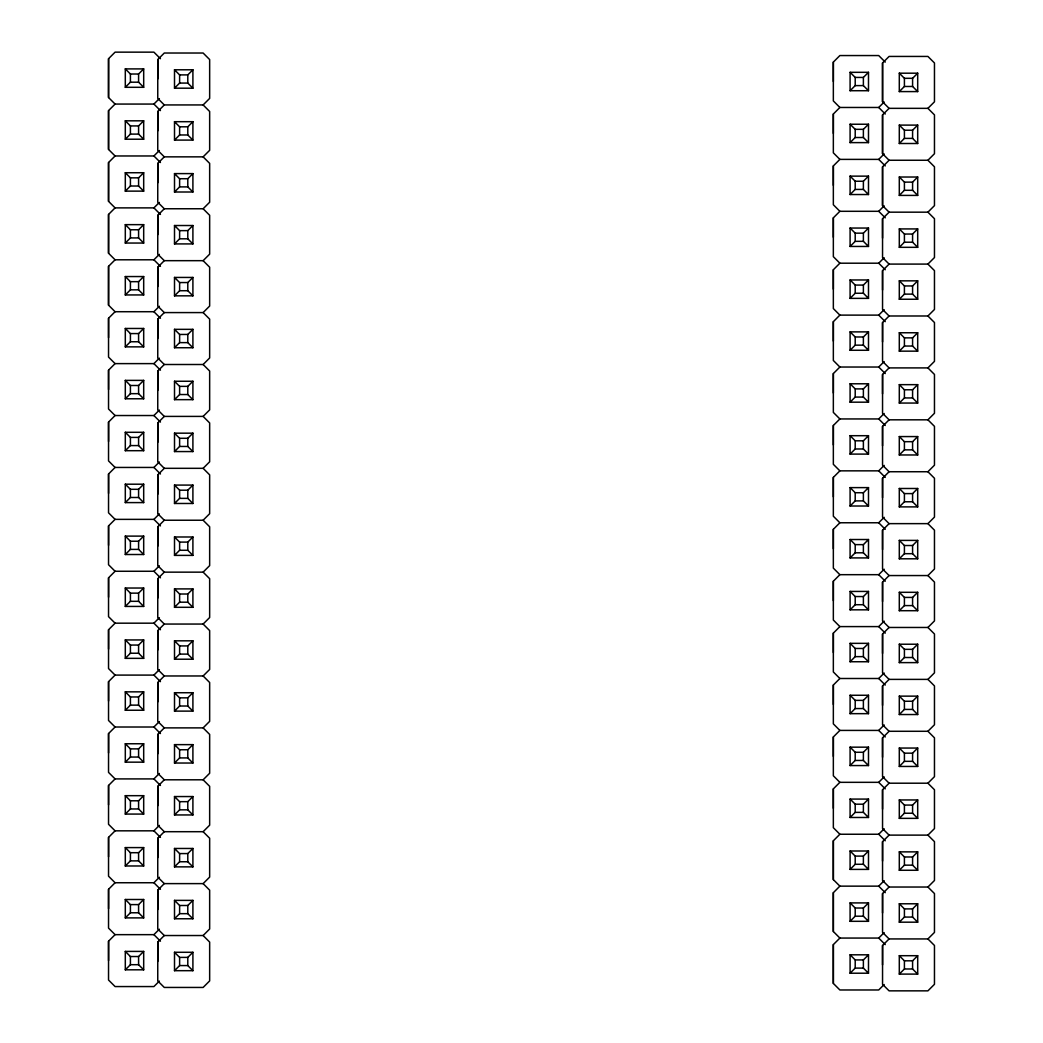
<?xml version="1.0" encoding="UTF-8"?>
<svg xmlns="http://www.w3.org/2000/svg" width="1043" height="1043" viewBox="0 0 1043 1043"><rect width="100%" height="100%" fill="white"/><g stroke="black" fill="none" stroke-linecap="round" stroke-linejoin="round"><path stroke-width="1.5" d="M159.357 306.264L153.908 311.714L115.082 311.714L108.537 305.169L108.55 266.343L115.082 259.798L153.908 259.798L159.357 254.349M115.082 259.798L108.537 253.253L108.55 214.428L115.082 207.883L153.908 207.883L159.357 202.433M115.082 207.883L108.537 201.351L108.55 162.512L115.082 155.968L153.908 155.968L159.357 150.518M115.082 155.968L108.537 149.436L108.55 110.597L115.082 104.065L153.908 104.065L159.357 98.616M115.082 104.065L108.537 97.52L108.55 58.695L115.082 52.15L153.908 52.15L160.453 58.695M159.357 929.209L153.908 934.658L115.082 934.658L108.55 941.19L108.537 980.029L115.082 986.561L153.908 986.561L159.357 981.111M159.357 877.293L153.908 882.743L115.082 882.743L108.55 889.288L108.537 928.114L115.082 934.658M159.357 825.378L153.908 830.828L115.082 830.828L108.55 837.373L108.537 876.198L115.082 882.743M159.357 773.463L153.908 778.912L115.082 778.912L108.55 785.457L108.537 824.296L115.082 830.828M159.357 721.56L153.908 727.01L115.082 727.01L108.55 733.542L108.537 772.381L115.082 778.912M159.357 669.645L153.908 675.095L115.082 675.095L108.55 681.64L108.537 720.465L115.082 727.01M159.357 617.73L153.908 623.179L115.082 623.179L108.55 629.724L108.537 668.55L115.082 675.095M159.357 565.814L153.908 571.264L115.082 571.264L108.55 577.809L108.537 616.648L115.082 623.179M159.357 513.912L153.908 519.362L115.082 519.362L108.55 525.894L108.537 564.732L115.082 571.264M159.357 461.997L153.908 467.447L115.082 467.447L108.55 473.991L108.537 512.817L115.082 519.362M159.357 410.082L153.908 415.531L115.082 415.531L108.55 422.076L108.537 460.902L115.082 467.447M159.357 358.166L153.908 363.616L115.082 363.616L108.55 370.161L108.537 408.999L115.082 415.531M115.082 311.714L108.55 318.245L108.537 357.084L115.082 363.616M108.537 305.169L108.55 266.343M108.537 253.253L108.55 214.428M108.537 201.351L108.55 162.512M108.537 149.436L108.55 110.597M108.537 97.52L108.55 58.695M164.286 935.532L157.754 942.077L157.754 980.902L164.286 987.447L203.124 987.447L209.656 980.902L209.656 942.077L203.124 935.532L164.286 935.532L157.754 928.987L157.754 890.161L164.286 883.617L203.124 883.617L209.656 877.085L209.656 838.246L203.124 831.701L164.286 831.701L157.754 825.169L157.754 786.331L164.286 779.799L203.124 779.799L209.656 773.254L209.656 734.428L203.124 727.884L164.286 727.884L157.754 721.339L157.754 682.513L164.286 675.968L203.124 675.968L209.656 669.437L209.656 630.598L203.124 624.053L164.286 624.053L157.754 617.521L157.754 578.682L164.286 572.151L203.124 572.151L209.656 565.606L209.656 526.78L203.124 520.235L164.286 520.235L157.754 513.691L157.754 474.865L164.286 468.32L203.124 468.32L209.656 461.788L209.656 422.95L203.124 416.405L164.286 416.405L157.754 409.873L157.754 371.034L164.286 364.502L203.124 364.502L209.656 357.958L209.656 319.132L203.124 312.587L164.286 312.587L157.754 306.042L157.754 267.217L164.286 260.672L203.124 260.672L209.656 254.14L209.656 215.301L203.124 208.756L164.286 208.756L157.754 202.225L157.754 163.386L164.286 156.854L203.124 156.854L209.656 150.309L209.656 111.484L203.124 104.939L164.286 104.939L157.754 98.394L157.754 59.568L164.286 53.024L203.124 53.024L209.656 59.568L209.656 98.394L203.124 104.939M164.286 831.701L157.754 838.246L157.754 877.085L164.286 883.617M164.286 727.884L157.754 734.428L157.754 773.254L164.286 779.799M164.286 624.053L157.754 630.598L157.754 669.437L164.286 675.968M164.286 520.235L157.754 526.78L157.754 565.606L164.286 572.151M164.286 416.405L157.754 422.95L157.754 461.788L164.286 468.32M164.286 312.587L157.754 319.132L157.754 357.958L164.286 364.502M164.286 208.756L157.754 215.301L157.754 254.14L164.286 260.672M164.286 104.939L157.754 111.484L157.754 150.309L164.286 156.854M884.164 984.527L878.714 989.976L839.876 989.976L833.344 983.432L833.344 944.606L839.876 938.061L878.714 938.061L884.164 932.611M839.876 938.061L833.344 931.516L833.344 892.691L839.876 886.146L878.714 886.146L884.164 880.696M839.876 886.146L833.344 879.614L833.344 840.775L839.876 834.244L878.714 834.244L884.164 828.781M884.164 776.879L878.714 782.328L839.876 782.328L833.344 788.86L833.344 827.699L839.876 834.244M884.164 724.963L878.714 730.413L839.876 730.413L833.344 736.958L833.344 775.783L839.876 782.328M884.164 673.048L878.714 678.498L839.876 678.498L833.344 685.042L833.344 723.868L839.876 730.413M884.164 621.146L878.714 626.595L839.876 626.595L833.344 633.127L833.344 671.966L839.876 678.498M884.164 569.23L878.714 574.68L839.876 574.68L833.344 581.212L833.344 620.05L839.876 626.595M884.164 517.315L878.714 522.765L839.876 522.765L833.344 529.309L833.344 568.135L839.876 574.68M884.164 465.4L878.714 470.849L839.876 470.849L833.344 477.394L833.344 516.22L839.876 522.765M884.164 413.497L878.714 418.947L839.876 418.947L833.344 425.479L833.344 464.318L839.876 470.849M884.164 361.582L878.714 367.032L839.876 367.032L833.344 373.563L833.344 412.402L839.876 418.947M884.164 309.667L878.714 315.116L839.876 315.116L833.344 321.661L833.344 360.487L839.876 367.032M884.164 257.751L878.714 263.201L839.876 263.201L833.344 269.746L833.344 308.572L839.876 315.116M884.164 205.849L878.714 211.299L839.876 211.299L833.344 217.831L833.344 256.669L839.876 263.201M884.164 153.934L878.714 159.383L839.876 159.383L833.344 165.915L833.344 204.754L839.876 211.299M884.164 102.018L878.714 107.468L839.876 107.468L833.344 114.013L833.344 152.839L839.876 159.383M885.246 62.098L878.714 55.553L839.876 55.553L833.344 62.098L833.344 100.923L839.876 107.468M833.344 983.432L833.344 944.606M833.344 931.516L833.344 892.691M833.344 879.614L833.344 840.775M927.918 160.257L934.463 166.802L934.463 205.627L927.918 212.172L889.092 212.172L882.547 205.627L882.547 166.802L889.092 160.257L927.918 160.257L934.463 153.712L934.463 114.886L927.918 108.342L889.092 108.342L882.547 101.81L882.547 62.971L889.092 56.439L927.918 56.439L934.463 62.971L934.463 101.81L927.918 108.342M889.092 160.257L882.547 153.712L882.547 114.886L889.092 108.342M882.547 101.81L882.547 62.971M889.092 938.935L882.547 945.48L882.547 984.305L889.092 990.85L927.918 990.85L934.463 984.305L934.463 945.48L927.918 938.935L889.092 938.935L882.547 932.403L882.547 893.564L889.092 887.032L927.918 887.032L934.463 880.488L934.463 841.649L927.918 835.117L889.092 835.117L882.547 828.572L882.547 789.747L889.092 783.202L927.918 783.202L934.463 776.657L934.463 737.831L927.918 731.286L889.092 731.286L882.547 724.755L882.547 685.916L889.092 679.384L927.918 679.384L934.463 672.839L934.463 634.001L927.918 627.469L889.092 627.469L882.547 620.924L882.547 582.098L889.092 575.553L927.918 575.553L934.463 569.009L934.463 530.183L927.918 523.638L889.092 523.638L882.547 517.106L882.547 478.268L889.092 471.736L927.918 471.736L934.463 465.191L934.463 426.352L927.918 419.821L889.092 419.821L882.547 413.276L882.547 374.45L889.092 367.905L927.918 367.905L934.463 361.36L934.463 322.535L927.918 315.99L889.092 315.99L882.547 309.458L882.547 270.619L889.092 264.088L927.918 264.088L934.463 257.543L934.463 218.704L927.918 212.172M889.092 835.117L882.547 841.649L882.547 880.488L889.092 887.032M889.092 731.286L882.547 737.831L882.547 776.657L889.092 783.202M889.092 627.469L882.547 634.001L882.547 672.839L889.092 679.384M889.092 523.638L882.547 530.183L882.547 569.009L889.092 575.553M889.092 419.821L882.547 426.352L882.547 465.191L889.092 471.736M889.092 315.99L882.547 322.535L882.547 361.36L889.092 367.905M889.092 212.172L882.547 218.704L882.547 257.543L889.092 264.088M882.547 205.627L882.547 166.802M882.547 153.712L882.547 114.886M125.303 87.299L130.414 82.188L138.589 82.188L143.686 87.299L143.686 68.903L125.303 68.903L125.303 87.299L143.686 87.299M138.589 82.188L138.589 74.014L143.686 68.903M174.507 88.186L179.618 83.075L187.792 83.075L192.903 88.186L192.903 69.79L174.507 69.79L174.507 88.186L192.903 88.186M187.792 83.075L187.792 74.9L192.903 69.79M125.303 139.214L130.414 134.104L138.589 134.104L143.686 139.214L143.686 120.819L125.303 120.819L125.303 139.214L143.686 139.214M138.589 134.104L138.589 125.929L143.686 120.819M174.507 140.088L179.618 134.977L187.792 134.977L192.903 140.088L192.903 121.692L174.507 121.692L174.507 140.088L192.903 140.088M187.792 134.977L187.792 126.803L192.903 121.692M125.303 191.13L130.414 186.019L138.589 186.019L143.686 191.13L143.686 172.734L125.303 172.734L125.303 191.13L143.686 191.13M138.589 186.019L138.589 177.845L143.686 172.734M174.507 192.003L179.618 186.893L187.792 186.893L192.903 192.003L192.903 173.607L174.507 173.607L174.507 192.003L192.903 192.003M187.792 186.893L187.792 178.718L192.903 173.607M125.303 243.045L130.414 237.934L138.589 237.934L143.686 243.045L143.686 224.649L125.303 224.649L125.303 243.045L143.686 243.045M138.589 237.934L138.589 229.76L143.686 224.649M203.124 208.756L209.656 202.225L209.656 163.386L203.124 156.854M174.507 243.919L179.618 238.808L187.792 238.808L192.903 243.919L192.903 225.523L174.507 225.523L174.507 243.919L192.903 243.919M187.792 238.808L187.792 230.633L192.903 225.523M125.303 294.947L130.414 289.837L138.589 289.837L143.686 294.947L143.686 276.551L125.303 276.551L125.303 294.947L143.686 294.947M138.589 289.837L138.589 281.662L143.686 276.551M174.507 295.834L179.618 290.723L187.792 290.723L192.903 295.834L192.903 277.438L174.507 277.438L174.507 295.834L192.903 295.834M187.792 290.723L187.792 282.549L192.903 277.438M125.303 346.863L130.414 341.752L138.589 341.752L143.686 346.863L143.686 328.467L125.303 328.467L125.303 346.863L143.686 346.863M138.589 341.752L138.589 333.577L143.686 328.467M203.124 312.587L209.656 306.042L209.656 267.217L203.124 260.672M174.507 347.736L179.618 342.625L187.792 342.625L192.903 347.736L192.903 329.34L174.507 329.34L174.507 347.736L192.903 347.736M187.792 342.625L187.792 334.451L192.903 329.34M125.303 398.778L130.414 393.667L138.589 393.667L143.686 398.778L143.686 380.382L125.303 380.382L125.303 398.778L143.686 398.778M138.589 393.667L138.589 385.493L143.686 380.382M174.507 399.652L179.618 394.541L187.792 394.541L192.903 399.652L192.903 381.256L174.507 381.256L174.507 399.652L192.903 399.652M187.792 394.541L187.792 386.366L192.903 381.256M125.303 450.693L130.414 445.583L138.589 445.583L143.686 450.693L143.686 432.297L125.303 432.297L125.303 450.693L143.686 450.693M138.589 445.583L138.589 437.408L143.686 432.297M203.124 416.405L209.656 409.873L209.656 371.034L203.124 364.502M174.507 451.567L179.618 446.456L187.792 446.456L192.903 451.567L192.903 433.171L174.507 433.171L174.507 451.567L192.903 451.567M187.792 446.456L187.792 438.282L192.903 433.171M125.303 502.596L130.414 497.485L138.589 497.485L143.686 502.596L143.686 484.2L125.303 484.2L125.303 502.596L143.686 502.596M138.589 497.485L138.589 489.31L143.686 484.2M174.507 503.482L179.618 498.371L187.792 498.371L192.903 503.482L192.903 485.086L174.507 485.086L174.507 503.482L192.903 503.482M187.792 498.371L187.792 490.197L192.903 485.086M125.303 554.511L130.414 549.4L138.589 549.4L143.686 554.511L143.686 536.115L125.303 536.115L125.303 554.511L143.686 554.511M138.589 549.4L138.589 541.226L143.686 536.115M203.124 520.235L209.656 513.691L209.656 474.865L203.124 468.32M174.507 555.384L179.618 550.274L187.792 550.274L192.903 555.384L192.903 536.989L174.507 536.989L174.507 555.384L192.903 555.384M187.792 550.274L187.792 542.099L192.903 536.989M125.303 606.426L130.414 601.316L138.589 601.316L143.686 606.426L143.686 588.03L125.303 588.03L125.303 606.426L143.686 606.426M138.589 601.316L138.589 593.141L143.686 588.03M174.507 607.3L179.618 602.189L187.792 602.189L192.903 607.3L192.903 588.904L174.507 588.904L174.507 607.3L192.903 607.3M187.792 602.189L187.792 594.015L192.903 588.904M125.303 658.342L130.414 653.231L138.589 653.231L143.686 658.342L143.686 639.946L125.303 639.946L125.303 658.342L143.686 658.342M138.589 653.231L138.589 645.056L143.686 639.946M203.124 624.053L209.656 617.521L209.656 578.682L203.124 572.151M174.507 659.215L179.618 654.104L187.792 654.104L192.903 659.215L192.903 640.819L174.507 640.819L174.507 659.215L192.903 659.215M187.792 654.104L187.792 645.93L192.903 640.819M125.303 710.244L130.414 705.133L138.589 705.133L143.686 710.244L143.686 691.848L125.303 691.848L125.303 710.244L143.686 710.244M138.589 705.133L138.589 696.959L143.686 691.848M174.507 711.117L179.618 706.02L187.792 706.02L192.903 711.117L192.903 692.735L174.507 692.735L174.507 711.117L192.903 711.117M187.792 706.02L187.792 697.845L192.903 692.735M125.303 762.159L130.414 757.049L138.589 757.049L143.686 762.159L143.686 743.763L125.303 743.763L125.303 762.159L143.686 762.159M138.589 757.049L138.589 748.874L143.686 743.763M203.124 727.884L209.656 721.339L209.656 682.513L203.124 675.968M174.507 763.033L179.618 757.922L187.792 757.922L192.903 763.033L192.903 744.637L174.507 744.637L174.507 763.033L192.903 763.033M187.792 757.922L187.792 749.748L192.903 744.637M125.303 814.075L130.414 808.964L138.589 808.964L143.686 814.075L143.686 795.679L125.303 795.679L125.303 814.075L143.686 814.075M138.589 808.964L138.589 800.789L143.686 795.679M850.097 90.715L855.208 85.604L855.208 77.43L850.097 72.319L850.097 90.715L868.493 90.715L868.493 72.319L850.097 72.319M855.208 77.43L863.382 77.43L868.493 72.319M174.507 814.948L179.618 809.837L187.792 809.837L192.903 814.948L192.903 796.552L174.507 796.552L174.507 814.948L192.903 814.948M187.792 809.837L187.792 801.663L192.903 796.552M899.301 91.588L904.411 86.478L904.411 78.303L899.301 73.193L899.301 91.588L917.697 91.588L917.697 73.193L899.301 73.193M904.411 78.303L912.586 78.303L917.697 73.193M125.303 865.977L130.414 860.879L138.589 860.879L143.686 865.977L143.686 847.594L125.303 847.594L125.303 865.977L143.686 865.977M138.589 860.879L138.589 852.705L143.686 847.594M850.097 142.617L855.208 137.507L855.208 129.332L850.097 124.234L850.097 142.617L868.493 142.617L868.493 124.234L850.097 124.234M855.208 129.332L863.382 129.332L868.493 124.234M203.124 831.701L209.656 825.169L209.656 786.331L203.124 779.799M174.507 866.863L179.618 861.753L187.792 861.753L192.903 866.863L192.903 848.467L174.507 848.467L174.507 866.863L192.903 866.863M187.792 861.753L187.792 853.578L192.903 848.467M899.301 143.504L904.411 138.393L904.411 130.219L899.301 125.108L899.301 143.504L917.697 143.504L917.697 125.108L899.301 125.108M904.411 130.219L912.586 130.219L917.697 125.108M125.303 917.892L130.414 912.781L138.589 912.781L143.686 917.892L143.686 899.496L125.303 899.496L125.303 917.892L143.686 917.892M138.589 912.781L138.589 904.607L143.686 899.496M850.097 194.533L855.208 189.422L855.208 181.247L850.097 176.137L850.097 194.533L868.493 194.533L868.493 176.137L850.097 176.137M855.208 181.247L863.382 181.247L868.493 176.137M174.507 918.766L179.618 913.668L187.792 913.668L192.903 918.766L192.903 900.383L174.507 900.383L174.507 918.766L192.903 918.766M187.792 913.668L187.792 905.493L192.903 900.383M899.301 195.406L904.411 190.295L904.411 182.121L899.301 177.023L899.301 195.406L917.697 195.406L917.697 177.023L899.301 177.023M904.411 182.121L912.586 182.121L917.697 177.023M125.303 969.807L130.414 964.697L138.589 964.697L143.686 969.807L143.686 951.412L125.303 951.412L125.303 969.807L143.686 969.807M138.589 964.697L138.589 956.522L143.686 951.412M850.097 246.448L855.208 241.337L855.208 233.163L850.097 228.052L850.097 246.448L868.493 246.448L868.493 228.052L850.097 228.052M855.208 233.163L863.382 233.163L868.493 228.052M203.124 935.532L209.656 928.987L209.656 890.161L203.124 883.617M174.507 970.681L179.618 965.57L187.792 965.57L192.903 970.681L192.903 952.285L174.507 952.285L174.507 970.681L192.903 970.681M187.792 965.57L187.792 957.396L192.903 952.285M899.301 247.321L904.411 242.211L904.411 234.036L899.301 228.925L899.301 247.321L917.697 247.321L917.697 228.925L899.301 228.925M904.411 234.036L912.586 234.036L917.697 228.925M850.097 298.363L855.208 293.252L855.208 285.078L850.097 279.967L850.097 298.363L868.493 298.363L868.493 279.967L850.097 279.967M855.208 285.078L863.382 285.078L868.493 279.967M899.301 299.237L904.411 294.126L904.411 285.951L899.301 280.841L899.301 299.237L917.697 299.237L917.697 280.841L899.301 280.841M904.411 285.951L912.586 285.951L917.697 280.841M850.097 350.265L855.208 345.155L855.208 336.98L850.097 331.883L850.097 350.265L868.493 350.265L868.493 331.883L850.097 331.883M855.208 336.98L863.382 336.98L868.493 331.883M927.918 315.99L934.463 309.458L934.463 270.619L927.918 264.088M899.301 351.152L904.411 346.041L904.411 337.867L899.301 332.756L899.301 351.152L917.697 351.152L917.697 332.756L899.301 332.756M904.411 337.867L912.586 337.867L917.697 332.756M850.097 402.181L855.208 397.07L855.208 388.896L850.097 383.785L850.097 402.181L868.493 402.181L868.493 383.785L850.097 383.785M855.208 388.896L863.382 388.896L868.493 383.785M899.301 403.054L904.411 397.944L904.411 389.769L899.301 384.658L899.301 403.054L917.697 403.054L917.697 384.658L899.301 384.658M904.411 389.769L912.586 389.769L917.697 384.658M850.097 454.096L855.208 448.985L855.208 440.811L850.097 435.7L850.097 454.096L868.493 454.096L868.493 435.7L850.097 435.7M855.208 440.811L863.382 440.811L868.493 435.7M927.918 419.821L934.463 413.276L934.463 374.45L927.918 367.905M899.301 454.97L904.411 449.859L904.411 441.684L899.301 436.574L899.301 454.97L917.697 454.97L917.697 436.574L899.301 436.574M904.411 441.684L912.586 441.684L917.697 436.574M850.097 506.011L855.208 500.901L855.208 492.726L850.097 487.616L850.097 506.011L868.493 506.011L868.493 487.616L850.097 487.616M855.208 492.726L863.382 492.726L868.493 487.616M899.301 506.885L904.411 501.774L904.411 493.6L899.301 488.489L899.301 506.885L917.697 506.885L917.697 488.489L899.301 488.489M904.411 493.6L912.586 493.6L917.697 488.489M850.097 557.914L855.208 552.803L855.208 544.629L850.097 539.518L850.097 557.914L868.493 557.914L868.493 539.518L850.097 539.518M855.208 544.629L863.382 544.629L868.493 539.518M927.918 523.638L934.463 517.106L934.463 478.268L927.918 471.736M899.301 558.8L904.411 553.69L904.411 545.515L899.301 540.404L899.301 558.8L917.697 558.8L917.697 540.404L899.301 540.404M904.411 545.515L912.586 545.515L917.697 540.404M850.097 609.829L855.208 604.718L855.208 596.544L850.097 591.433L850.097 609.829L868.493 609.829L868.493 591.433L850.097 591.433M855.208 596.544L863.382 596.544L868.493 591.433M899.301 610.703L904.411 605.592L904.411 597.417L899.301 592.307L899.301 610.703L917.697 610.703L917.697 592.307L899.301 592.307M904.411 597.417L912.586 597.417L917.697 592.307M850.097 661.744L855.208 656.634L855.208 648.459L850.097 643.348L850.097 661.744L868.493 661.744L868.493 643.348L850.097 643.348M855.208 648.459L863.382 648.459L868.493 643.348M927.918 627.469L934.463 620.924L934.463 582.098L927.918 575.553M899.301 662.618L904.411 657.507L904.411 649.333L899.301 644.222L899.301 662.618L917.697 662.618L917.697 644.222L899.301 644.222M904.411 649.333L912.586 649.333L917.697 644.222M850.097 713.66L855.208 708.549L855.208 700.375L850.097 695.264L850.097 713.66L868.493 713.66L868.493 695.264L850.097 695.264M855.208 700.375L863.382 700.375L868.493 695.264M899.301 714.533L904.411 709.423L904.411 701.248L899.301 696.137L899.301 714.533L917.697 714.533L917.697 696.137L899.301 696.137M904.411 701.248L912.586 701.248L917.697 696.137M850.097 765.562L855.208 760.451L855.208 752.277L850.097 747.166L850.097 765.562L868.493 765.562L868.493 747.166L850.097 747.166M855.208 752.277L863.382 752.277L868.493 747.166M927.918 731.286L934.463 724.755L934.463 685.916L927.918 679.384M899.301 766.449L904.411 761.338L904.411 753.163L899.301 748.053L899.301 766.449L917.697 766.449L917.697 748.053L899.301 748.053M904.411 753.163L912.586 753.163L917.697 748.053M850.097 817.477L855.208 812.367L855.208 804.192L850.097 799.081L850.097 817.477L868.493 817.477L868.493 799.081L850.097 799.081M855.208 804.192L863.382 804.192L868.493 799.081M899.301 818.351L904.411 813.24L904.411 805.066L899.301 799.955L899.301 818.351L917.697 818.351L917.697 799.955L899.301 799.955M904.411 805.066L912.586 805.066L917.697 799.955M850.097 869.393L855.208 864.282L855.208 856.107L850.097 850.997L850.097 869.393L868.493 869.393L868.493 850.997L850.097 850.997M855.208 856.107L863.382 856.107L868.493 850.997M927.918 835.117L934.463 828.572L934.463 789.747L927.918 783.202M899.301 870.266L904.411 865.155L904.411 856.981L899.301 851.87L899.301 870.266L917.697 870.266L917.697 851.87L899.301 851.87M904.411 856.981L912.586 856.981L917.697 851.87M850.097 921.308L855.208 916.197L855.208 908.023L850.097 902.912L850.097 921.308L868.493 921.308L868.493 902.912L850.097 902.912M855.208 908.023L863.382 908.023L868.493 902.912M899.301 922.181L904.411 917.071L904.411 908.896L899.301 903.786L899.301 922.181L917.697 922.181L917.697 903.786L899.301 903.786M904.411 908.896L912.586 908.896L917.697 903.786M850.097 973.21L855.208 968.1L855.208 959.925L850.097 954.814L850.097 973.21L868.493 973.21L868.493 954.814L850.097 954.814M855.208 959.925L863.382 959.925L868.493 954.814M927.918 938.935L934.463 932.403L934.463 893.564L927.918 887.032M899.301 974.097L904.411 968.986L904.411 960.812L899.301 955.701L899.301 974.097L917.697 974.097L917.697 955.701L899.301 955.701M904.411 960.812L912.586 960.812L917.697 955.701M125.303 68.903L130.414 74.014L138.589 74.014M174.507 69.79L179.618 74.9L187.792 74.9M855.208 85.604L863.382 85.604L868.493 90.715M904.411 86.478L912.586 86.478L917.697 91.588M125.303 120.819L130.414 125.929L138.589 125.929M174.507 121.692L179.618 126.803L187.792 126.803M855.208 137.507L863.382 137.507L868.493 142.617M904.411 138.393L912.586 138.393L917.697 143.504M125.303 172.734L130.414 177.845L138.589 177.845M174.507 173.607L179.618 178.718L187.792 178.718M855.208 189.422L863.382 189.422L868.493 194.533M904.411 190.295L912.586 190.295L917.697 195.406M125.303 224.649L130.414 229.76L138.589 229.76M174.507 225.523L179.618 230.633L187.792 230.633M855.208 241.337L863.382 241.337L868.493 246.448M904.411 242.211L912.586 242.211L917.697 247.321M125.303 276.551L130.414 281.662L138.589 281.662M174.507 277.438L179.618 282.549L187.792 282.549M855.208 293.252L863.382 293.252L868.493 298.363M904.411 294.126L912.586 294.126L917.697 299.237M125.303 328.467L130.414 333.577L138.589 333.577M174.507 329.34L179.618 334.451L187.792 334.451M855.208 345.155L863.382 345.155L868.493 350.265M904.411 346.041L912.586 346.041L917.697 351.152M125.303 380.382L130.414 385.493L138.589 385.493M174.507 381.256L179.618 386.366L187.792 386.366M855.208 397.07L863.382 397.07L868.493 402.181M904.411 397.944L912.586 397.944L917.697 403.054M125.303 432.297L130.414 437.408L138.589 437.408M174.507 433.171L179.618 438.282L187.792 438.282M855.208 448.985L863.382 448.985L868.493 454.096M904.411 449.859L912.586 449.859L917.697 454.97M125.303 484.2L130.414 489.31L138.589 489.31M174.507 485.086L179.618 490.197L187.792 490.197M855.208 500.901L863.382 500.901L868.493 506.011M904.411 501.774L912.586 501.774L917.697 506.885M125.303 536.115L130.414 541.226L138.589 541.226M174.507 536.989L179.618 542.099L187.792 542.099M855.208 552.803L863.382 552.803L868.493 557.914M904.411 553.69L912.586 553.69L917.697 558.8M125.303 588.03L130.414 593.141L138.589 593.141M174.507 588.904L179.618 594.015L187.792 594.015M855.208 604.718L863.382 604.718L868.493 609.829M904.411 605.592L912.586 605.592L917.697 610.703M125.303 639.946L130.414 645.056L138.589 645.056M174.507 640.819L179.618 645.93L187.792 645.93M855.208 656.634L863.382 656.634L868.493 661.744M904.411 657.507L912.586 657.507L917.697 662.618M125.303 691.848L130.414 696.959L138.589 696.959M174.507 692.735L179.618 697.845L187.792 697.845M855.208 708.549L863.382 708.549L868.493 713.66M904.411 709.423L912.586 709.423L917.697 714.533M125.303 743.763L130.414 748.874L138.589 748.874M174.507 744.637L179.618 749.748L187.792 749.748M855.208 760.451L863.382 760.451L868.493 765.562M904.411 761.338L912.586 761.338L917.697 766.449M125.303 795.679L130.414 800.789L138.589 800.789M174.507 796.552L179.618 801.663L187.792 801.663M855.208 812.367L863.382 812.367L868.493 817.477M904.411 813.24L912.586 813.24L917.697 818.351M125.303 847.594L130.414 852.705L138.589 852.705M174.507 848.467L179.618 853.578L187.792 853.578M855.208 864.282L863.382 864.282L868.493 869.393M904.411 865.155L912.586 865.155L917.697 870.266M125.303 899.496L130.414 904.607L138.589 904.607M174.507 900.383L179.618 905.493L187.792 905.493M855.208 916.197L863.382 916.197L868.493 921.308M904.411 917.071L912.586 917.071L917.697 922.181M125.303 951.412L130.414 956.522L138.589 956.522M174.507 952.285L179.618 957.396L187.792 957.396M855.208 968.1L863.382 968.1L868.493 973.21M904.411 968.986L912.586 968.986L917.697 974.097M878.714 107.468L885.246 114.013M878.714 159.383L885.246 165.915M878.714 211.299L885.246 217.831M878.714 263.201L885.246 269.746M878.714 315.116L885.246 321.661M878.714 367.032L885.246 373.563M878.714 418.947L885.246 425.479M878.714 470.849L885.246 477.394M878.714 522.765L885.246 529.309M878.714 574.68L885.246 581.212M878.714 626.595L885.246 633.127M878.714 678.498L885.246 685.042M878.714 730.413L885.246 736.958M878.714 782.328L885.246 788.86M153.908 104.065L160.453 110.597M878.714 834.244L885.246 840.775M153.908 155.968L160.453 162.512M878.714 886.146L885.246 892.691M153.908 207.883L160.453 214.428M878.714 938.061L885.246 944.606M153.908 259.798L160.453 266.343M153.908 311.714L160.453 318.245M153.908 363.616L160.453 370.161M153.908 415.531L160.453 422.076M153.908 467.447L160.453 473.991M153.908 519.362L160.453 525.894M153.908 571.264L160.453 577.809M153.908 623.179L160.453 629.724M153.908 675.095L160.453 681.64M153.908 727.01L160.453 733.542M153.908 778.912L160.453 785.457M153.908 830.828L160.453 837.373M153.908 882.743L160.453 889.288M153.908 934.658L160.453 941.19M912.586 78.303L912.586 86.478M912.586 130.219L912.586 138.393M912.586 182.121L912.586 190.295M912.586 234.036L912.586 242.211M912.586 285.951L912.586 294.126M912.586 337.867L912.586 346.041M912.586 389.769L912.586 397.944M912.586 441.684L912.586 449.859M912.586 493.6L912.586 501.774M912.586 545.515L912.586 553.69M912.586 597.417L912.586 605.592M912.586 649.333L912.586 657.507M912.586 701.248L912.586 709.423M912.586 753.163L912.586 761.338M912.586 805.066L912.586 813.24M912.586 856.981L912.586 865.155M912.586 908.896L912.586 917.071M912.586 960.812L912.586 968.986M882.547 218.704L882.547 238.13M882.547 270.619L882.547 290.032M882.547 322.535L882.547 341.948M882.547 374.45L882.547 393.863M882.547 426.352L882.547 445.778M882.547 478.268L882.547 497.68M882.547 530.183L882.547 549.596M882.547 582.098L882.547 601.511M882.547 634.001L882.547 653.426M882.547 685.916L882.547 705.329M882.547 737.831L882.547 757.244M882.547 789.747L882.547 809.159M882.547 841.649L882.547 861.075M882.547 893.564L882.547 912.977M882.547 945.48L882.547 964.892M863.382 77.43L863.382 85.604M863.382 129.332L863.382 137.507M863.382 181.247L863.382 189.422M863.382 233.163L863.382 241.337M863.382 285.078L863.382 293.252M863.382 336.98L863.382 345.155M863.382 388.896L863.382 397.07M863.382 440.811L863.382 448.985M863.382 492.726L863.382 500.901M863.382 544.629L863.382 552.803M863.382 596.544L863.382 604.718M863.382 648.459L863.382 656.634M863.382 700.375L863.382 708.549M863.382 752.277L863.382 760.451M863.382 804.192L863.382 812.367M863.382 856.107L863.382 864.282M863.382 908.023L863.382 916.197M863.382 959.925L863.382 968.1M833.344 62.098L833.344 81.51M833.344 114.013L833.344 133.426M833.344 165.915L833.344 185.341M833.344 217.831L833.344 237.243M833.344 269.746L833.344 289.159M833.344 321.661L833.344 341.074M833.344 373.563L833.344 392.989M833.344 425.479L833.344 444.892M833.344 477.394L833.344 496.807M833.344 529.309L833.344 548.722M833.344 581.212L833.344 600.638M833.344 633.127L833.344 652.54M833.344 685.042L833.344 704.455M833.344 736.958L833.344 756.371M833.344 788.86L833.344 808.286M179.618 74.9L179.618 83.075M179.618 126.803L179.618 134.977M179.618 178.718L179.618 186.893M179.618 230.633L179.618 238.808M179.618 282.549L179.618 290.723M179.618 334.451L179.618 342.625M179.618 386.366L179.618 394.541M179.618 438.282L179.618 446.456M179.618 490.197L179.618 498.371M179.618 542.099L179.618 550.274M179.618 594.015L179.618 602.189M179.618 645.93L179.618 654.104M179.618 697.845L179.618 706.02M179.618 749.748L179.618 757.922M179.618 801.663L179.618 809.837M179.618 853.578L179.618 861.753M179.618 905.493L179.618 913.668M179.618 957.396L179.618 965.57M157.754 59.568L157.754 78.981M157.754 111.484L157.754 130.897M157.754 163.386L157.754 182.812M157.754 215.301L157.754 234.714M157.754 267.217L157.754 286.629M157.754 319.132L157.754 338.545M157.754 371.034L157.754 390.46M157.754 422.95L157.754 442.362M157.754 474.865L157.754 494.278M157.754 526.78L157.754 546.193M157.754 578.682L157.754 598.108M157.754 630.598L157.754 650.011M157.754 682.513L157.754 701.926M157.754 734.428L157.754 753.841M157.754 786.331L157.754 805.757M157.754 838.246L157.754 857.659M157.754 890.161L157.754 909.574M157.754 942.077L157.754 961.49M130.414 74.014L130.414 82.188M130.414 125.929L130.414 134.104M130.414 177.845L130.414 186.019M130.414 229.76L130.414 237.934M130.414 281.662L130.414 289.837M130.414 333.577L130.414 341.752M130.414 385.493L130.414 393.667M130.414 437.408L130.414 445.583M130.414 489.31L130.414 497.485M130.414 541.226L130.414 549.4M130.414 593.141L130.414 601.316M130.414 645.056L130.414 653.231M130.414 696.959L130.414 705.133M130.414 748.874L130.414 757.049M130.414 800.789L130.414 808.964M130.414 852.705L130.414 860.879M130.414 904.607L130.414 912.781M130.414 956.522L130.414 964.697M108.55 318.245L108.55 337.671M108.55 370.161L108.55 389.574M108.55 422.076L108.55 441.489M108.55 473.991L108.55 493.404M108.55 525.894L108.55 545.32M108.55 577.809L108.55 597.222M108.55 629.724L108.55 649.137M108.55 681.64L108.55 701.052M108.55 733.542L108.55 752.968M108.55 785.457L108.55 804.87M108.55 837.373L108.55 856.785M108.55 889.288L108.55 908.701M108.55 941.19L108.55 960.616"/></g></svg>
